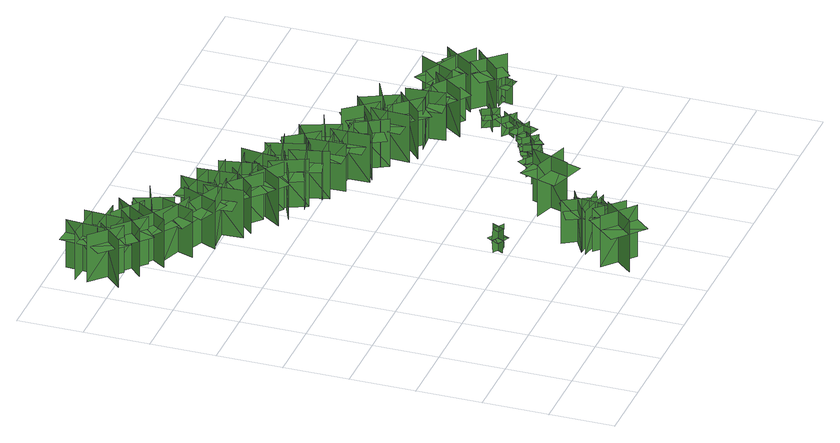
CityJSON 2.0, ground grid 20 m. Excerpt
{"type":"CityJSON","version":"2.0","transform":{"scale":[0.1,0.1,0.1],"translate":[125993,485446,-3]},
"CityObjects":{
"tree1":{"type":"SolitaryVegetationObject","geometry":[{"type":"MultiSurface","lod":"1","boundaries":[[[0,1,2]],[[0,2,3]],[[4,5,6]],[[4,6,7]],[[8,9,10]],[[8,10,11]],[[8,12,13]],[[8,13,9]]]}]},
"tree2":{"type":"SolitaryVegetationObject","geometry":[{"type":"MultiSurface","lod":"1","boundaries":[[[14,15,16]],[[14,16,17]],[[18,19,20]],[[18,20,21]],[[22,23,24]],[[22,24,25]],[[22,26,27]],[[22,27,23]]]}]},
"tree3":{"type":"SolitaryVegetationObject","geometry":[{"type":"MultiSurface","lod":"1","boundaries":[[[28,29,30]],[[28,30,31]],[[32,33,34]],[[32,34,35]],[[36,37,38]],[[36,38,39]],[[36,40,41]],[[36,41,37]]]}]},
"tree4":{"type":"SolitaryVegetationObject","geometry":[{"type":"MultiSurface","lod":"1","boundaries":[[[42,43,44]],[[42,44,45]],[[46,47,48]],[[46,48,49]],[[50,51,52]],[[50,52,53]],[[50,54,55]],[[50,55,51]]]}]},
"tree5":{"type":"SolitaryVegetationObject","geometry":[{"type":"MultiSurface","lod":"1","boundaries":[[[56,57,58]],[[56,58,59]],[[60,61,62]],[[60,62,63]],[[64,65,66]],[[64,66,67]],[[64,68,69]],[[64,69,65]]]}]},
"tree6":{"type":"SolitaryVegetationObject","geometry":[{"type":"MultiSurface","lod":"1","boundaries":[[[70,71,72]],[[70,72,73]],[[74,75,76]],[[74,76,77]],[[78,79,80]],[[78,80,81]],[[78,82,83]],[[78,83,79]]]}]},
"tree7":{"type":"SolitaryVegetationObject","geometry":[{"type":"MultiSurface","lod":"1","boundaries":[[[84,85,86]],[[84,86,87]],[[88,89,90]],[[88,90,91]],[[92,93,94]],[[92,94,95]],[[92,96,97]],[[92,97,93]]]}]},
"tree8":{"type":"SolitaryVegetationObject","geometry":[{"type":"MultiSurface","lod":"1","boundaries":[[[98,99,100]],[[98,100,101]],[[102,103,104]],[[102,104,105]],[[106,107,108]],[[106,108,109]],[[106,110,111]],[[106,111,107]]]}]},
"tree9":{"type":"SolitaryVegetationObject","geometry":[{"type":"MultiSurface","lod":"1","boundaries":[[[112,113,114]],[[112,114,115]],[[116,117,118]],[[116,118,119]],[[120,121,122]],[[120,122,123]],[[120,123,124]],[[120,124,125]]]}]},
"tree10":{"type":"SolitaryVegetationObject","geometry":[{"type":"MultiSurface","lod":"1","boundaries":[[[126,127,128]],[[126,128,129]],[[130,131,132]],[[130,132,133]],[[134,135,131]],[[134,131,130]],[[136,137,127]],[[136,127,126]],[[126,127,138]],[[126,138,139]],[[126,140,141]],[[126,141,127]]]}]},
"tree11":{"type":"SolitaryVegetationObject","geometry":[{"type":"MultiSurface","lod":"1","boundaries":[[[142,143,144]],[[142,144,145]],[[146,147,148]],[[146,148,149]],[[150,151,152]],[[150,152,153]],[[150,154,155]],[[150,155,151]]]}]},
"tree12":{"type":"SolitaryVegetationObject","geometry":[{"type":"MultiSurface","lod":"1","boundaries":[[[156,157,158]],[[156,158,159]],[[160,161,162]],[[160,162,163]],[[164,165,166]],[[164,166,167]],[[164,168,169]],[[164,169,165]]]}]},
"tree13":{"type":"SolitaryVegetationObject","geometry":[{"type":"MultiSurface","lod":"1","boundaries":[[[170,171,172]],[[170,172,173]],[[174,175,176]],[[174,176,177]],[[178,179,180]],[[178,180,181]],[[178,182,183]],[[178,183,179]]]}]},
"tree14":{"type":"SolitaryVegetationObject","geometry":[{"type":"MultiSurface","lod":"1","boundaries":[[[184,185,186]],[[184,186,187]],[[188,189,190]],[[188,190,191]],[[192,193,194]],[[192,194,195]],[[192,196,197]],[[192,197,193]]]}]},
"tree15":{"type":"SolitaryVegetationObject","geometry":[{"type":"MultiSurface","lod":"1","boundaries":[[[198,199,200]],[[198,200,201]],[[202,203,204]],[[202,204,205]],[[206,207,208]],[[206,208,209]],[[206,210,211]],[[206,211,207]]]}]},
"tree16":{"type":"SolitaryVegetationObject","geometry":[{"type":"MultiSurface","lod":"1","boundaries":[[[212,213,214]],[[212,214,215]],[[216,217,218]],[[216,218,219]],[[220,221,222]],[[220,222,223]],[[220,224,225]],[[220,225,221]]]}]},
"tree17":{"type":"SolitaryVegetationObject","geometry":[{"type":"MultiSurface","lod":"1","boundaries":[[[226,227,228]],[[226,228,229]],[[230,231,232]],[[230,232,233]],[[234,235,236]],[[234,236,237]],[[234,238,239]],[[234,239,235]]]}]},
"tree18":{"type":"SolitaryVegetationObject","geometry":[{"type":"MultiSurface","lod":"1","boundaries":[[[240,241,242]],[[240,242,243]],[[244,245,246]],[[244,246,247]],[[248,249,250]],[[248,250,251]],[[248,252,253]],[[248,253,249]]]}]},
"tree19":{"type":"SolitaryVegetationObject","geometry":[{"type":"MultiSurface","lod":"1","boundaries":[[[254,255,256]],[[254,256,257]],[[258,259,260]],[[258,260,261]],[[262,263,264]],[[262,264,265]],[[262,266,267]],[[262,267,263]]]}]},
"tree20":{"type":"SolitaryVegetationObject","geometry":[{"type":"MultiSurface","lod":"1","boundaries":[[[268,269,270]],[[268,270,271]],[[272,273,274]],[[272,274,275]],[[276,277,278]],[[276,278,279]],[[276,280,281]],[[276,281,277]]]}]},
"tree21":{"type":"SolitaryVegetationObject","geometry":[{"type":"MultiSurface","lod":"1","boundaries":[[[282,283,284]],[[282,284,285]],[[286,287,288]],[[286,288,289]],[[290,291,292]],[[290,292,293]],[[290,294,295]],[[290,295,291]]]}]},
"tree22":{"type":"SolitaryVegetationObject","geometry":[{"type":"MultiSurface","lod":"1","boundaries":[[[296,297,298]],[[296,298,299]],[[300,301,302]],[[300,302,303]],[[304,305,306]],[[304,306,307]],[[304,308,309]],[[304,309,305]]]}]},
"tree23":{"type":"SolitaryVegetationObject","geometry":[{"type":"MultiSurface","lod":"1","boundaries":[[[310,311,312]],[[310,312,313]],[[314,315,316]],[[314,316,317]],[[318,319,320]],[[318,320,321]],[[318,321,322]],[[318,322,323]]]}]},
"tree24":{"type":"SolitaryVegetationObject","geometry":[{"type":"MultiSurface","lod":"1","boundaries":[[[324,325,326]],[[324,326,327]],[[328,329,330]],[[328,330,331]],[[332,333,334]],[[332,334,335]],[[332,336,337]],[[332,337,333]]]}]},
"tree25":{"type":"SolitaryVegetationObject","geometry":[{"type":"MultiSurface","lod":"1","boundaries":[[[338,339,340]],[[338,340,341]],[[342,343,344]],[[342,344,345]],[[346,347,348]],[[346,348,349]],[[346,350,351]],[[346,351,347]]]}]},
"tree26":{"type":"SolitaryVegetationObject","geometry":[{"type":"MultiSurface","lod":"1","boundaries":[[[352,353,354]],[[352,354,355]],[[356,357,358]],[[356,358,359]],[[360,361,362]],[[360,362,363]],[[360,364,365]],[[360,365,361]]]}]},
"tree27":{"type":"SolitaryVegetationObject","geometry":[{"type":"MultiSurface","lod":"1","boundaries":[[[366,367,368]],[[366,368,369]],[[370,371,372]],[[370,372,373]],[[374,375,376]],[[374,376,377]],[[374,378,379]],[[374,379,375]]]}]},
"tree28":{"type":"SolitaryVegetationObject","geometry":[{"type":"MultiSurface","lod":"1","boundaries":[[[380,381,382]],[[380,382,383]],[[384,385,386]],[[384,386,387]],[[388,389,390]],[[388,390,391]],[[388,391,392]],[[388,392,393]]]}]},
"tree29":{"type":"SolitaryVegetationObject","geometry":[{"type":"MultiSurface","lod":"1","boundaries":[[[394,395,396]],[[394,396,397]],[[398,399,400]],[[398,400,401]],[[402,403,404]],[[402,404,405]],[[402,406,407]],[[402,407,403]]]}]},
"tree30":{"type":"SolitaryVegetationObject","geometry":[{"type":"MultiSurface","lod":"1","boundaries":[[[408,409,410]],[[408,410,411]],[[412,413,414]],[[412,414,415]],[[416,417,418]],[[416,418,419]],[[416,419,420]],[[416,420,421]]]}]},
"tree31":{"type":"SolitaryVegetationObject","geometry":[{"type":"MultiSurface","lod":"1","boundaries":[[[422,423,424]],[[422,424,425]],[[426,427,428]],[[426,428,429]],[[430,431,432]],[[430,432,433]],[[430,434,435]],[[430,435,431]]]}]},
"tree32":{"type":"SolitaryVegetationObject","geometry":[{"type":"MultiSurface","lod":"1","boundaries":[[[436,437,438]],[[436,438,439]],[[440,441,442]],[[440,442,443]],[[444,445,446]],[[444,446,447]],[[444,448,449]],[[444,449,445]]]}]},
"tree33":{"type":"SolitaryVegetationObject","geometry":[{"type":"MultiSurface","lod":"1","boundaries":[[[450,451,452]],[[450,452,453]],[[454,455,456]],[[454,456,457]],[[458,459,460]],[[458,460,461]],[[458,461,462]],[[458,462,463]]]}]},
"tree34":{"type":"SolitaryVegetationObject","geometry":[{"type":"MultiSurface","lod":"1","boundaries":[[[464,465,466]],[[464,466,467]],[[468,469,470]],[[468,470,471]],[[472,473,474]],[[472,474,475]],[[472,476,477]],[[472,477,473]]]}]},
"tree35":{"type":"SolitaryVegetationObject","geometry":[{"type":"MultiSurface","lod":"1","boundaries":[[[478,479,480]],[[478,480,481]],[[482,483,484]],[[482,484,485]],[[486,487,488]],[[486,488,489]],[[486,489,490]],[[486,490,491]]]}]},
"tree36":{"type":"SolitaryVegetationObject","geometry":[{"type":"MultiSurface","lod":"1","boundaries":[[[492,493,494]],[[492,494,495]],[[496,497,498]],[[496,498,499]],[[500,501,502]],[[500,502,503]],[[500,504,505]],[[500,505,501]]]}]},
"tree37":{"type":"SolitaryVegetationObject","geometry":[{"type":"MultiSurface","lod":"1","boundaries":[[[506,507,508]],[[506,508,509]],[[510,511,512]],[[510,512,513]],[[514,515,516]],[[514,516,517]],[[514,518,519]],[[514,519,515]]]}]},
"tree38":{"type":"SolitaryVegetationObject","geometry":[{"type":"MultiSurface","lod":"1","boundaries":[[[520,521,522]],[[520,522,523]],[[524,525,526]],[[524,526,527]],[[528,529,530]],[[528,530,531]],[[528,531,532]],[[528,532,533]]]}]},
"tree39":{"type":"SolitaryVegetationObject","geometry":[{"type":"MultiSurface","lod":"1","boundaries":[[[534,535,536]],[[534,536,537]],[[538,539,540]],[[538,540,541]],[[542,543,544]],[[542,544,545]],[[542,546,547]],[[542,547,543]]]}]},
"tree40":{"type":"SolitaryVegetationObject","geometry":[{"type":"MultiSurface","lod":"1","boundaries":[[[548,549,550]],[[548,550,551]],[[552,553,554]],[[552,554,555]],[[556,557,558]],[[556,558,559]],[[556,560,561]],[[556,561,557]]]}]},
"tree41":{"type":"SolitaryVegetationObject","geometry":[{"type":"MultiSurface","lod":"1","boundaries":[[[562,563,564]],[[562,564,565]],[[566,567,568]],[[566,568,569]],[[570,571,572]],[[570,572,573]],[[570,573,574]],[[570,574,575]]]}]},
"tree42":{"type":"SolitaryVegetationObject","geometry":[{"type":"MultiSurface","lod":"1","boundaries":[[[576,577,578]],[[576,578,579]],[[580,581,582]],[[580,582,583]],[[584,585,586]],[[584,586,587]],[[584,588,589]],[[584,589,585]]]}]},
"tree43":{"type":"SolitaryVegetationObject","geometry":[{"type":"MultiSurface","lod":"1","boundaries":[[[590,591,592]],[[590,592,593]],[[594,595,596]],[[594,596,597]],[[598,599,600]],[[598,600,601]],[[598,601,602]],[[598,602,603]]]}]},
"tree44":{"type":"SolitaryVegetationObject","geometry":[{"type":"MultiSurface","lod":"1","boundaries":[[[604,605,606]],[[604,606,607]],[[608,609,610]],[[608,610,611]],[[612,613,614]],[[612,614,615]],[[612,616,617]],[[612,617,613]]]}]},
"tree45":{"type":"SolitaryVegetationObject","geometry":[{"type":"MultiSurface","lod":"1","boundaries":[[[618,619,620]],[[618,620,621]],[[622,623,624]],[[622,624,625]],[[626,627,628]],[[626,628,629]],[[626,629,630]],[[626,630,631]]]}]},
"tree46":{"type":"SolitaryVegetationObject","geometry":[{"type":"MultiSurface","lod":"1","boundaries":[[[632,633,634]],[[632,634,635]],[[636,637,638]],[[636,638,639]],[[640,641,642]],[[640,642,643]],[[640,644,645]],[[640,645,641]]]}]},
"tree47":{"type":"SolitaryVegetationObject","geometry":[{"type":"MultiSurface","lod":"1","boundaries":[[[646,647,648]],[[646,648,649]],[[650,651,652]],[[650,652,653]],[[654,655,656]],[[654,656,657]],[[654,658,659]],[[654,659,655]]]}]},
"tree48":{"type":"SolitaryVegetationObject","geometry":[{"type":"MultiSurface","lod":"1","boundaries":[[[660,661,662]],[[660,662,663]],[[664,665,666]],[[664,666,667]],[[668,669,670]],[[668,670,671]],[[668,672,673]],[[668,673,669]]]}]},
"tree49":{"type":"SolitaryVegetationObject","geometry":[{"type":"MultiSurface","lod":"1","boundaries":[[[674,675,676]],[[674,676,677]],[[678,679,680]],[[678,680,681]],[[682,683,684]],[[682,684,685]],[[682,686,687]],[[682,687,683]]]}]},
"tree50":{"type":"SolitaryVegetationObject","geometry":[{"type":"MultiSurface","lod":"1","boundaries":[[[688,689,690]],[[688,690,691]],[[692,693,694]],[[692,694,695]],[[696,697,698]],[[696,698,699]],[[696,699,700]],[[696,700,701]]]}]}
},
"vertices":[
[26,1468,34],[111,1386,34],[111,1386,190],[26,1468,190],[29,1374,34],[110,1460,34],[110,1460,190],[29,1374,190],[33,1461,150],[111,1386,150],[144,1420,150],[66,1494,150],[1,1427,150],[79,1352,150],
[76,1435,34],[86,1552,34],[86,1552,191],[76,1435,191],[147,1495,34],[29,1506,34],[29,1506,191],[147,1495,191],[77,1445,150],[86,1552,150],[40,1556,150],[30,1449,150],[123,1441,150],[133,1548,150],
[185,1420,36],[102,1336,36],[102,1336,193],[185,1420,193],[92,1419,36],[176,1336,36],[176,1336,193],[92,1419,193],[178,1413,152],[102,1336,152],[136,1303,152],[212,1380,152],[145,1445,152],[69,1368,152],
[149,1519,37],[144,1401,37],[144,1401,194],[149,1519,194],[81,1455,37],[199,1450,37],[199,1450,194],[81,1455,194],[149,1509,153],[144,1401,153],[191,1399,153],[195,1507,153],[102,1510,153],[98,1402,153],
[257,1292,36],[159,1359,36],[159,1359,193],[257,1292,193],[239,1384,36],[172,1287,36],[172,1287,193],[239,1384,193],[248,1298,152],[159,1359,152],[133,1321,152],[222,1259,152],[275,1336,152],[186,1398,152],
[159,1444,37],[255,1375,37],[255,1375,194],[159,1444,194],[175,1352,37],[244,1448,37],[244,1448,194],[175,1352,194],[167,1438,154],[255,1375,154],[282,1413,154],[195,1476,154],[140,1401,154],[228,1337,154],
[293,1342,34],[254,1230,34],[254,1230,191],[293,1342,191],[209,1301,34],[321,1262,34],[321,1262,191],[209,1301,191],[290,1332,151],[254,1230,151],[298,1215,151],[334,1317,151],[246,1348,151],[210,1246,151],
[302,1301,38],[258,1411,38],[258,1411,194],[302,1301,194],[338,1387,38],[229,1343,38],[229,1343,194],[338,1387,194],[298,1311,154],[258,1411,154],[215,1393,154],[255,1293,154],[342,1328,154],[301,1428,154],
[710,138,7],[630,46,7],[630,46,176],[710,138,176],[629,133,7],[720,53,7],[720,53,176],[629,133,176],[629,133,129],[589,87,129],[680,7,129],[720,53,129],[761,98,129],[669,179,129],
[592,444,72],[573,406,72],[593,396,72],[612,434,72],[602,416,72],[564,436,72],[563,433,111],[601,414,111],[601,414,33],[563,433,33],[591,445,33],[571,407,33],[573,406,111],[592,444,111],[573,454,72],[554,416,72],
[400,1206,36],[292,1254,36],[292,1254,192],[400,1206,192],[366,1293,36],[318,1185,36],[318,1185,192],[366,1293,192],[391,1210,152],[292,1254,152],[273,1211,152],[372,1168,152],[410,1253,152],[311,1297,152],
[336,1190,34],[454,1198,34],[454,1198,191],[336,1190,191],[406,1129,34],[399,1247,34],[399,1247,191],[406,1129,191],[346,1191,150],[454,1198,150],[451,1244,150],[343,1237,150],[349,1144,150],[457,1151,150],
[688,104,12],[763,179,12],[763,179,153],[688,104,153],[772,104,12],[697,180,12],[697,180,153],[772,104,153],[694,110,117],[763,179,117],[734,209,117],[665,140,117],[723,80,117],[793,149,117],
[736,242,15],[720,137,15],[720,137,156],[736,242,156],[669,192,15],[774,175,15],[774,175,156],[669,192,156],[735,233,120],[720,137,120],[761,130,120],[776,226,120],[693,239,120],[678,143,120],
[670,205,19],[762,258,19],[762,258,160],[670,205,160],[752,184,19],[698,276,19],[698,276,160],[752,184,160],[678,209,124],[762,258,124],[741,295,124],[657,246,124],[699,173,124],[783,222,124],
[724,142,17],[729,248,17],[729,248,158],[724,142,158],[786,199,17],[679,204,17],[679,204,158],[786,199,158],[724,151,121],[729,248,121],[687,250,121],[682,153,121],[766,149,121],[771,246,121],
[404,1206,38],[421,1323,38],[421,1323,194],[404,1206,194],[478,1262,38],[362,1280,38],[362,1280,194],[478,1262,194],[405,1216,154],[421,1323,154],[375,1330,154],[359,1223,154],[451,1209,154],[467,1316,154],
[518,1108,36],[433,1189,36],[433,1189,192],[518,1108,192],[515,1201,36],[434,1116,36],[434,1116,192],[515,1201,192],[511,1115,152],[433,1189,152],[400,1156,152],[478,1081,152],[543,1148,152],[465,1223,152],
[548,1233,37],[430,1225,37],[430,1225,194],[548,1233,194],[477,1294,37],[485,1176,37],[485,1176,194],[477,1294,194],[538,1232,153],[430,1225,153],[433,1178,153],[541,1186,153],[535,1279,153],[427,1272,153],
[500,1057,35],[569,1153,35],[569,1153,192],[500,1057,192],[592,1072,35],[497,1142,35],[497,1142,192],[592,1072,192],[506,1065,151],[569,1153,151],[532,1180,151],[468,1093,151],[543,1038,151],[607,1125,151],
[540,1251,36],[562,1135,36],[562,1135,192],[540,1251,192],[488,1174,36],[604,1196,36],[604,1196,192],[488,1174,192],[542,1242,152],[562,1135,152],[608,1144,152],[588,1250,152],[496,1233,152],[516,1127,152],
[548,1043,33],[655,1093,33],[655,1093,189],[548,1043,189],[636,1012,33],[586,1119,33],[586,1119,189],[636,1012,189],[557,1047,149],[655,1093,149],[636,1135,149],[538,1090,149],[577,1005,149],[675,1050,149],
[833,304,37],[870,420,37],[870,420,206],[833,304,206],[905,341,37],[789,378,37],[789,378,206],[905,341,206],[905,341,159],[924,399,159],[808,436,159],[789,378,159],[771,320,159],[887,283,159],
[630,1214,34],[615,1097,34],[615,1097,190],[630,1214,190],[556,1156,34],[674,1141,34],[674,1141,190],[556,1156,190],[628,1204,150],[615,1097,150],[661,1091,150],[675,1198,150],[582,1210,150],[569,1102,150],
[615,1018,33],[729,1046,33],[729,1046,190],[615,1018,190],[695,970,33],[666,1085,33],[666,1085,190],[695,970,190],[624,1020,150],[729,1046,150],[718,1092,150],[613,1065,150],[636,975,150],[741,1001,150],
[627,1092,36],[741,1123,36],[741,1123,192],[627,1092,192],[708,1046,36],[678,1160,36],[678,1160,192],[708,1046,192],[637,1095,152],[741,1123,152],[729,1168,152],[625,1140,152],[649,1050,152],[753,1078,152],
[745,1059,33],[749,941,33],[749,941,189],[745,1059,189],[682,990,33],[800,994,33],[800,994,189],[682,990,189],[745,1049,149],[749,941,149],[796,943,149],[792,1051,149],[699,1047,149],[703,939,149],
[934,411,33],[934,411,95],[958,363,95],[958,363,33],[968,399,33],[968,399,95],[922,376,95],[922,376,33],[975,403,75],[963,427,75],[905,398,75],[917,374,75],[929,350,75],[987,379,75],
[722,1125,36],[790,1028,36],[790,1028,192],[722,1125,192],[707,1032,36],[803,1101,36],[803,1101,192],[707,1032,192],[728,1116,152],[790,1028,152],[829,1055,152],[766,1143,152],[690,1089,152],[752,1001,152],
[990,411,32],[990,411,94],[964,457,94],[964,457,32],[956,421,32],[956,421,94],[1001,446,94],[1001,446,32],[949,417,74],[962,394,74],[1018,425,74],[1005,449,74],[992,472,74],[936,441,74],
[820,893,32],[817,1011,32],[817,1011,189],[820,893,189],[884,961,32],[766,958,32],[766,958,189],[884,961,189],[820,903,148],[817,1011,148],[770,1010,148],[773,902,148],[866,904,148],[864,1012,148],
[804,1095,35],[847,985,35],[847,985,192],[804,1095,192],[767,1009,35],[877,1052,35],[877,1052,192],[767,1009,192],[808,1086,152],[847,985,152],[891,1002,152],[851,1103,152],[764,1069,152],[804,968,152],
[999,448,33],[999,448,95],[1030,492,95],[1030,492,33],[993,484,33],[993,484,95],[1035,454,95],[1035,454,33],[987,489,75],[971,467,75],[1024,430,75],[1039,452,75],[1055,474,75],[1002,511,75],
[833,892,33],[936,950,33],[936,950,189],[833,892,189],[923,868,33],[865,971,33],[865,971,189],[923,868,189],[842,897,149],[936,950,149],[913,991,149],[819,937,149],[865,856,149],[959,910,149],
[1044,482,34],[1044,482,96],[1093,504,96],[1093,504,34],[1057,515,34],[1057,515,96],[1078,468,96],[1078,468,34],[1054,523,76],[1030,512,76],[1056,453,76],[1080,464,76],[1105,475,76],[1078,534,76],
[959,823,34],[965,941,34],[965,941,190],[959,823,190],[1028,886,34],[910,892,34],[910,892,190],[1028,886,190],[960,833,150],[965,941,150],[918,943,150],[913,835,150],[1006,831,150],[1012,939,150],
[926,1015,36],[1001,924,36],[1001,924,192],[926,1015,192],[918,922,36],[1009,997,36],[1009,997,192],[918,922,192],[932,1007,152],[1001,924,152],[1037,954,152],[968,1037,152],[897,977,152],[966,894,152],
[1093,495,33],[1093,495,95],[1133,531,95],[1133,531,33],[1096,531,33],[1096,531,95],[1131,493,95],[1131,493,33],[1091,537,75],[1071,519,75],[1114,471,75],[1134,489,75],[1154,507,75],[1110,555,75],
[988,899,34],[1069,813,34],[1069,813,191],[988,899,191],[986,806,34],[1072,887,34],[1072,887,191],[986,806,191],[995,892,150],[1069,813,150],[1103,845,150],[1029,924,150],[961,860,150],[1035,781,150],
[1096,960,35],[990,907,35],[990,907,192],[1096,960,192],[1007,989,35],[1059,883,35],[1059,883,192],[1007,989,192],[1086,955,151],[990,907,151],[1010,865,151],[1107,913,151],[1066,997,151],[969,949,151],
[1155,526,35],[1155,526,97],[1173,576,97],[1173,576,35],[1140,559,35],[1140,559,97],[1188,541,97],[1188,541,35],[1133,561,77],[1123,536,77],[1184,514,77],[1193,539,77],[1202,565,77],[1142,587,77],
[1100,883,34],[1111,765,34],[1111,765,190],[1100,883,190],[1041,811,34],[1158,821,34],[1158,821,190],[1041,811,190],[1101,873,150],[1111,765,150],[1157,769,150],[1148,877,150],[1055,869,150],[1064,761,150],
[1182,624,34],[1182,624,96],[1224,591,96],[1224,591,34],[1218,627,34],[1218,627,96],[1186,587,96],[1186,587,34],[1223,633,76],[1202,650,76],[1162,600,76],[1183,583,76],[1204,567,76],[1244,617,76],
[1142,734,34],[1211,830,34],[1211,830,191],[1142,734,191],[1234,750,34],[1138,818,34],[1138,818,191],[1234,750,191],[1148,742,150],[1211,830,150],[1173,857,150],[1110,769,150],[1186,715,150],[1249,803,150],
[1210,693,33],[1210,693,96],[1235,646,96],[1235,646,33],[1244,682,33],[1244,682,96],[1199,657,96],[1199,657,33],[1251,686,75],[1238,709,75],[1182,679,75],[1195,655,75],[1208,632,75],[1264,662,75],
[1219,850,36],[1153,877,36],[1153,877,130],[1219,850,130],[1197,902,36],[1170,836,36],[1170,836,130],[1197,902,130],[1213,853,106],[1153,877,106],[1142,851,106],[1202,827,106],[1224,878,106],[1164,903,106],
[1311,807,36],[1205,859,36],[1205,859,192],[1311,807,192],[1281,895,36],[1228,789,36],[1228,789,192],[1281,895,192],[1302,811,152],[1205,859,152],[1184,817,152],[1281,769,152],[1323,853,152],[1226,901,152],
[1288,675,31],[1373,757,31],[1373,757,188],[1288,675,188],[1381,674,31],[1300,759,31],[1300,759,188],[1381,674,188],[1295,682,148],[1373,757,148],[1341,790,148],[1263,716,148],[1327,648,148],[1406,723,148],
[1283,751,35],[1353,846,35],[1353,846,192],[1283,751,192],[1375,766,35],[1280,836,35],[1280,836,192],[1375,766,192],[1289,759,151],[1353,846,151],[1316,874,151],[1252,787,151],[1327,732,151],[1391,818,151],
[1381,714,28],[1371,656,28],[1371,656,111],[1381,714,111],[1349,691,28],[1407,682,28],[1407,682,111],[1349,691,111],[1349,691,88],[1344,662,88],[1402,653,88],[1407,682,88],[1412,711,88],[1354,721,88]
]}
